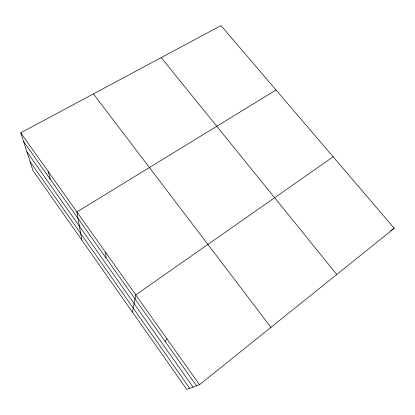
<?xml version="1.0" encoding="UTF-8"?>
<svg xmlns="http://www.w3.org/2000/svg" width="415" height="415" viewBox="0 0 415 415"><rect width="100%" height="100%" fill="white"/><g stroke="black" fill="none" stroke-linecap="round" stroke-linejoin="round"><path stroke-width="0.62" d="M132.515 312.199L135.767 294.899L333.141 156.808M165.18 341.498L166.991 338.894M199.506 384.71L394.25 228.312L220.993 25.585L20.75 132.826L32.987 170.549L186.76 389.415L199.506 384.71L20.75 132.826M390.66 230.714L394.25 228.312M276.037 89.993L76.894 211.935L81.833 240.067M161.191 57.612L336.773 274.471M93.427 93.904L270.943 327.336M23.551 141.468L196.549 385.8M26.902 151.797L193.048 387.091M30.103 161.658L189.728 388.315M48.28 171.618L50.282 179.218M105.758 252.611L105.986 257.891"/></g></svg>
